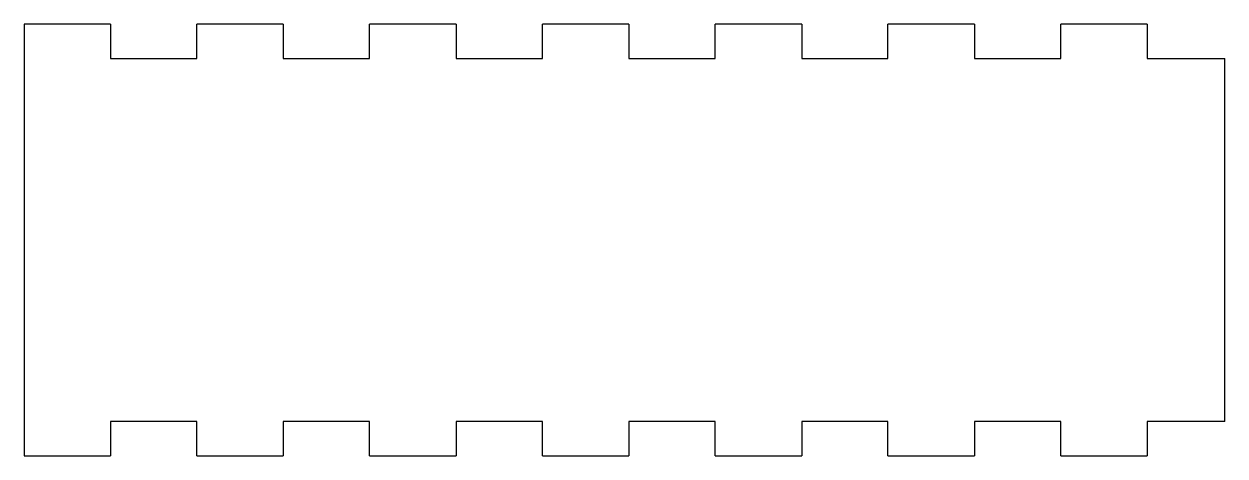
# Model space of a CAD drawing. Header units: millimetres. Extents: x 74 to 352, y 243 to 343.
import ezdxf

# ---------------------------------------------------------------- set-up
doc = ezdxf.new("R2010")
doc.units = ezdxf.units.MM
doc.layers.add('Default', color=7, linetype='Continuous')
doc.layers.add('SEITENPLATTE', color=7, linetype='Continuous')

# ---------------------------------------------------------------- blocks, each defined once
blk = doc.blocks.new('SE')
at = {"layer": 'SEITENPLATTE', "color": 7, "linetype": 'Continuous'}
for p, q in [((74.15, 343.28), (74.15, 243.28)), ((94.16, 343.28), (74.15, 343.28)), ((94.16, 343.28), (94.16, 335.28)), ((134.16, 343.28), (114.14, 343.28)), ((114.14, 335.28), (114.14, 343.28)), ((134.16, 343.28), (134.16, 335.28)), ((154.14, 335.28), (154.14, 343.28)), ((174.16, 343.28), (154.14, 343.28)), ((174.16, 343.28), (174.16, 335.28)), ((194.14, 335.28), (194.14, 343.28)), ((214.16, 343.28), (194.14, 343.28)), ((214.16, 343.28), (214.16, 335.28)), ((234.14, 335.28), (234.14, 343.28)), ((254.16, 343.28), (234.14, 343.28)), ((254.16, 343.28), (254.16, 335.28)), ((274.14, 335.28), (274.14, 343.28)), ((294.16, 343.28), (274.14, 343.28)), ((294.16, 343.28), (294.16, 335.28)), ((334.16, 343.28), (314.14, 343.28)), ((314.14, 335.28), (314.14, 343.28)), ((334.16, 343.28), (334.16, 335.28)), ((94.16, 335.28), (114.14, 335.28)), ((134.16, 335.28), (154.14, 335.28)), ((174.16, 335.28), (194.14, 335.28)), ((214.16, 335.28), (234.14, 335.28)), ((254.16, 335.28), (274.14, 335.28)), ((294.16, 335.28), (314.14, 335.28)), ((334.16, 335.28), (352.15, 335.28)), ((352.15, 251.28), (352.15, 335.28)), ((94.16, 251.28), (94.16, 243.28)), ((114.14, 251.28), (94.16, 251.28)), ((114.14, 243.28), (114.14, 251.28)), ((134.16, 251.28), (134.16, 243.28)), ((154.14, 251.28), (134.16, 251.28)), ((154.14, 243.28), (154.14, 251.28)), ((174.16, 251.28), (174.16, 243.28)), ((194.14, 251.28), (174.16, 251.28)), ((194.14, 243.28), (194.14, 251.28)), ((214.16, 251.28), (214.16, 243.28)), ((234.14, 251.28), (214.16, 251.28)), ((234.14, 243.28), (234.14, 251.28)), ((254.16, 251.28), (254.16, 243.28)), ((274.14, 251.28), (254.16, 251.28)), ((274.14, 243.28), (274.14, 251.28)), ((294.16, 251.28), (294.16, 243.28)), ((314.14, 251.28), (294.16, 251.28)), ((314.14, 243.28), (314.14, 251.28)), ((334.16, 251.28), (334.16, 243.28)), ((352.15, 251.28), (334.16, 251.28)), ((74.15, 243.28), (94.16, 243.28)), ((114.14, 243.28), (134.16, 243.28)), ((154.14, 243.28), (174.16, 243.28)), ((194.14, 243.28), (214.16, 243.28)), ((234.14, 243.28), (254.16, 243.28)), ((274.14, 243.28), (294.16, 243.28)), ((314.14, 243.28), (334.16, 243.28))]:
    blk.add_line(p, q, dxfattribs=at)

msp = doc.modelspace()

# ---------------------------------------------------------------- block references
at = {"layer": 'Default'}
msp.add_blockref('SE', (0, 0), dxfattribs=at)

doc.saveas('drawing.dxf')
